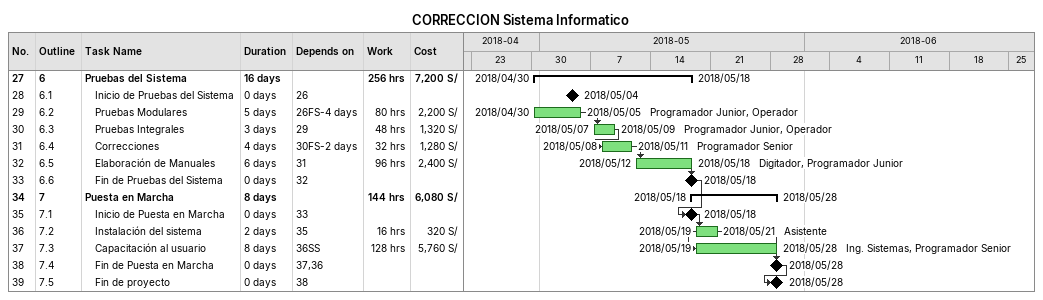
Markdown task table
CORRECCION Sistema Informatico

| ID | WBS | Task | Duration | Start | Finish | Predecessors | Resources | Work (h) | Cost (S/) |
|---|---|---|---|---|---|---|---|---|---|
| 27 | 6 | **Pruebas del Sistema** | 16d | 2018-04-30 | 2018-05-18 |  |  | 256 | 7200 |
| 28 | 6.1 | Inicio de Pruebas del Sistema | 0d | 2018-05-04 | 2018-05-04 | 26 |  |  |  |
| 29 | 6.2 | Pruebas Modulares | 5d | 2018-04-30 | 2018-05-05 | 26FS-4d | Programador Junior, Operador | 80 | 2200 |
| 30 | 6.3 | Pruebas Integrales | 3d | 2018-05-07 | 2018-05-09 | 29 | Programador Junior, Operador | 48 | 1320 |
| 31 | 6.4 | Correcciones | 4d | 2018-05-08 | 2018-05-11 | 30FS-2d | Programador Senior | 32 | 1280 |
| 32 | 6.5 | Elaboración de Manuales | 6d | 2018-05-12 | 2018-05-18 | 31 | Digitador, Programador Junior | 96 | 2400 |
| 33 | 6.6 | Fin de Pruebas del Sistema | 0d | 2018-05-18 | 2018-05-18 | 32 |  |  |  |
| 34 | 7 | **Puesta en Marcha** | 8d | 2018-05-18 | 2018-05-28 |  |  | 144 | 6080 |
| 35 | 7.1 | Inicio de Puesta en Marcha | 0d | 2018-05-18 | 2018-05-18 | 33 |  |  |  |
| 36 | 7.2 | Instalación del sistema | 2d | 2018-05-19 | 2018-05-21 | 35 | Asistente | 16 | 320 |
| 37 | 7.3 | Capacitación al usuario | 8d | 2018-05-19 | 2018-05-28 | 36SS | Ing. Sistemas, Programador Senior | 128 | 5760 |
| 38 | 7.4 | Fin de Puesta en Marcha | 0d | 2018-05-28 | 2018-05-28 | 37, 36 |  |  |  |
| 39 | 7.5 | Fin de proyecto | 0d | 2018-05-28 | 2018-05-28 | 38 |  |  |  |
